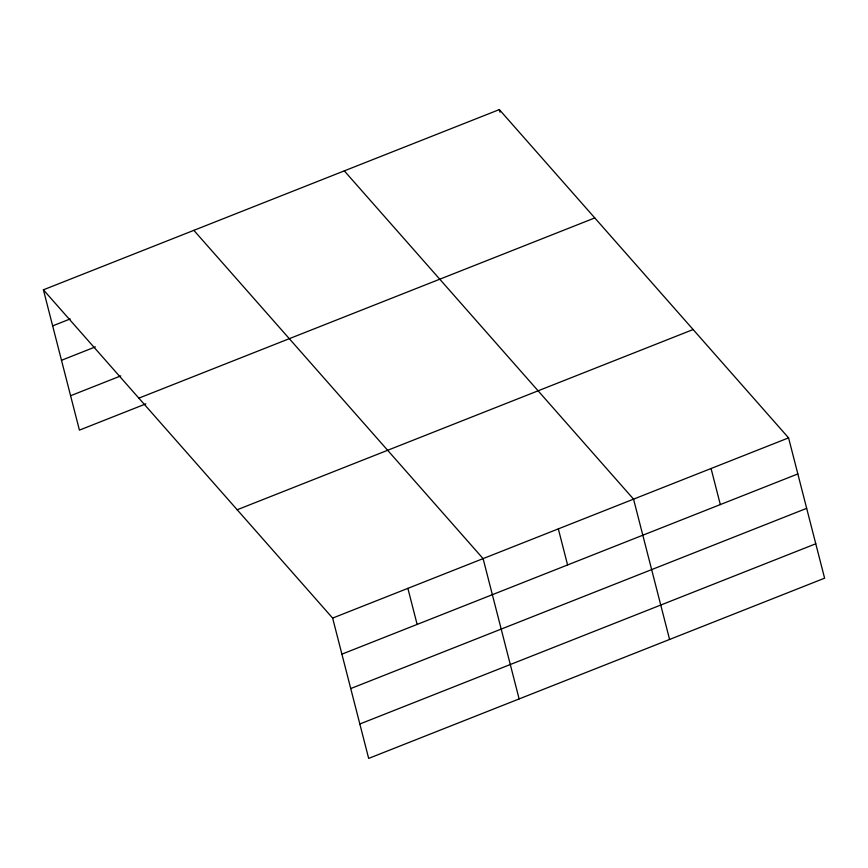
<?xml version="1.0" encoding="UTF-8"?>
<svg xmlns="http://www.w3.org/2000/svg" width="868" height="868" viewBox="0 0 868 868"><rect width="100%" height="100%" fill="white"/><g stroke="black" fill="none" stroke-linecap="round" stroke-linejoin="round"><path stroke-width="1.3" d="M43.4 289.814L499.328 109.596L788.578 437.873L824.6 578.186L368.672 758.404L332.639 618.092L43.4 289.814L79.422 430.127L145.878 403.859M52.666 325.88L70.21 318.947M61.498 360.285L95.35 346.907M70.59 395.732L120.75 375.909M138.847 398.152L594.786 217.933M237.192 509.755L693.12 329.536M332.639 618.092L788.578 437.873M341.905 654.157L797.833 473.939M350.737 688.563L806.665 508.344M359.84 723.999L815.768 543.78M344.314 170.877L633.553 499.143L669.586 639.456M193.857 230.346L483.096 558.612L519.129 698.924M711.066 468.503L720.321 504.579M499.328 109.596L499.99 112.178M558.33 528.883L567.585 564.949M407.873 588.352L417.128 624.418"/></g></svg>
